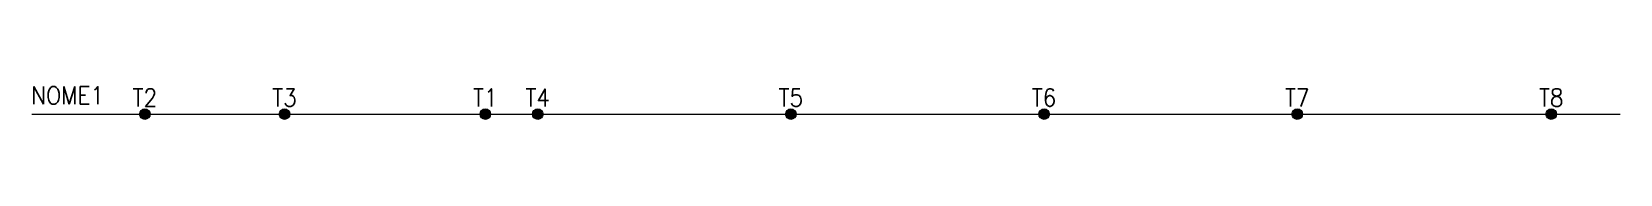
# Model space of a CAD drawing. Header units: millimetres. Extents: x 893 to 1073, y 1021 to 1025.
import ezdxf
from ezdxf.enums import TextEntityAlignment as Align

# ---------------------------------------------------------------- set-up
doc = ezdxf.new("R2010")
doc.units = ezdxf.units.MM
doc.styles.add('ROMANS', font='romans.shx')

msp = doc.modelspace()

# ---------------------------------------------------------------- hatches: boundary and pattern name
h = msp.add_hatch(color=256)
h.dxf.hatch_style = 1
h.paths.add_polyline_path([(906.44, 1021.46, 1), (905.24, 1021.46, 1)])
h = msp.add_hatch(color=256)
h.dxf.hatch_style = 1
h.paths.add_polyline_path([(922.25, 1021.46, 1), (921.05, 1021.46, 1)])
h = msp.add_hatch(color=256)
h.dxf.hatch_style = 1
h.paths.add_polyline_path([(944.98, 1021.46, 1), (943.78, 1021.46, 1)])
h = msp.add_hatch(color=256)
h.dxf.hatch_style = 1
h.paths.add_polyline_path([(950.91, 1021.46, 1), (949.71, 1021.46, 1)])
h = msp.add_hatch(color=256)
h.dxf.hatch_style = 1
h.paths.add_polyline_path([(979.57, 1021.46, 1), (978.37, 1021.46, 1)])
h = msp.add_hatch(color=256)
h.dxf.hatch_style = 1
h.paths.add_polyline_path([(1008.23, 1021.46, 1), (1007.03, 1021.46, 1)])
h = msp.add_hatch(color=256)
h.dxf.hatch_style = 1
h.paths.add_polyline_path([(1036.89, 1021.46, 1), (1035.69, 1021.46, 1)])
h = msp.add_hatch(color=256)
h.dxf.hatch_style = 1
h.paths.add_polyline_path([(1065.64, 1021.46, 1), (1064.44, 1021.46, 1)])

# ---------------------------------------------------------------- linework, layer by layer
at = {"color": 7}
msp.add_line((893.04, 1021.46), (1072.85, 1021.46), dxfattribs=at)
for centre in [(905.84, 1021.46), (921.65, 1021.46), (944.38, 1021.46), (950.31, 1021.46), (978.97, 1021.46), (1007.63, 1021.46), (1036.29, 1021.46), (1065.04, 1021.46)]:
    msp.add_circle(centre, 0.6)

# ---------------------------------------------------------------- texts
at = {"style": 'ROMANS', "width": 0.9}
msp.add_attdef('NOME1', (892.96, 1022.58), '', height=2, dxfattribs=at)
at = {"style": 'ROMANS', "width": 0.9, "flags": 1}
for tag, p in [('T2', (905.84, 1022.33)), ('T3', (921.65, 1022.33)), ('T1', (944.38, 1022.33)), ('T4', (950.31, 1022.33)), ('T5', (978.97, 1022.33)), ('T6', (1007.63, 1022.33)), ('T7', (1036.29, 1022.33)), ('T8', (1065.04, 1022.33))]:
    msp.add_attdef(tag, text='', height=2, dxfattribs=at).set_placement(p, align=Align.CENTER)

doc.saveas('drawing.dxf')
